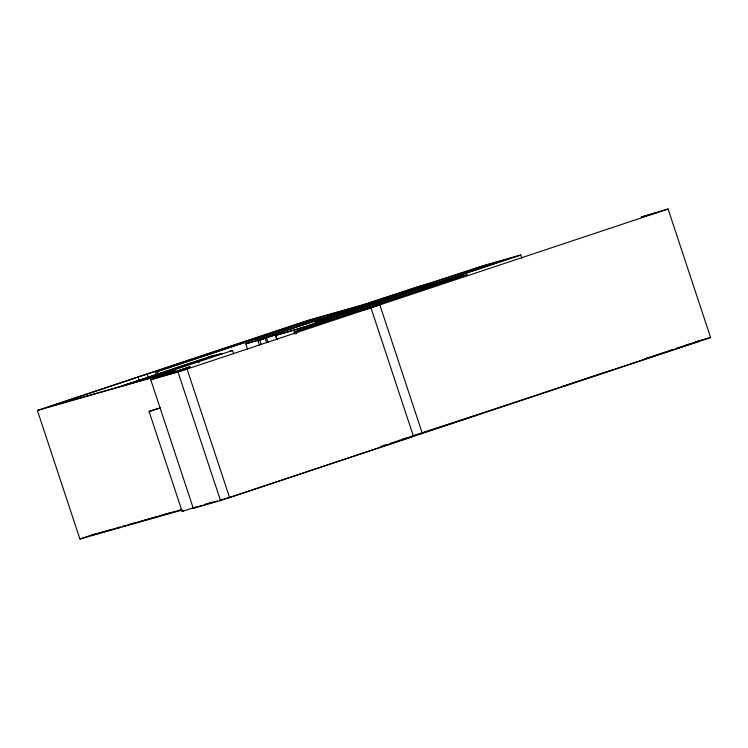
<?xml version="1.0" encoding="UTF-8"?>
<svg xmlns="http://www.w3.org/2000/svg" width="748" height="748" viewBox="0 0 748 748"><rect width="100%" height="100%" fill="white"/><g stroke="black" fill="none" stroke-linecap="round" stroke-linejoin="round"><path stroke-width="1.12" d="M196.874 506.695L182.138 511.436L149.076 411.475L160.483 407.8M182.138 511.436L183.559 510.959M398.946 440.572L400.367 440.086L390.194 443.368M182.147 510.024L79.905 538.999L37.4 410.465L310.701 319.546L366.099 303.847L485.704 264.932L520.758 254.993L521.861 258.322M156.584 375.459L155.481 372.13L321.378 316.956L303.651 321.986L48.078 407.006L119.278 386.828L212.834 355.711L214.648 355.197L207.131 357.694L220.978 353.767L198.267 360.639L121.083 386.314L144.701 379.629L232.553 350.485L233.657 353.813M155.481 372.13L323.192 316.441L357.245 306.802L245.793 343.874L247.625 349.41M259.425 345.127L257.966 340.695L263.408 338.881L245.793 343.874M315.656 323.959L314.927 321.743L432.148 282.744L416.356 287.223L256.471 340.415L279.06 333.767L257.966 340.695M314.927 321.743L478.655 267.363L510.089 258.453L305.511 326.511L275.722 335.394L277.19 339.826M275.722 335.394L298.461 328.952L422.704 287.615L456.757 277.966L294.114 332.075L294.843 334.291M520.758 254.993L431.568 284.67L467.425 274.507L294.114 332.075M428.595 285.951L437.449 282.996M454.896 278.49L463.76 275.545M657.417 212.46L641.139 217.079L668.095 209.001L710.6 337.535L220.52 500.571L193.274 508.285L150.769 379.76L190.188 366.735L161.643 376.235L185.252 369.54M150.769 379.76L178.005 372.036L668.095 209.001M79.905 538.999L90.975 535.316M96.548 533.567L90.583 535.54L115.052 528.602M161.783 515.363L165.084 514.259M170.207 512.642L164.7 514.474L175.958 511.342M193.274 508.285L202.119 505.349M212.123 502.123L204.148 504.76L217.64 500.936M401.48 439.721L409.67 437.047M644.683 358.9L671.938 349.83M676.295 348.381L688.291 344.389M563.777 386.099L607.853 371.438M227.757 498.065L411.662 436.888L401.396 439.796M149.076 411.475L160.175 407.922M380.685 446.388L386.155 444.639M378.021 305.418L357.862 311.561L369.157 308.363M274.077 335.422L275.376 335.048L276.844 339.48M229.533 351.345L232.553 350.485M220.669 354.29L221.885 353.944M146.514 379.114L175.462 370.905L37.4 410.465M695.705 341.752L698.894 340.845M701.026 340.247L710.6 337.535M686.907 344.678L699.932 340.995L410.259 436.851M644.608 358.975L652.742 356.665M608.947 371.064L612.378 370.101M563.534 386.22L566.105 385.491M477.663 414.86L410.68 436.71M401.321 439.665L406.641 438.048M93.201 534.68L112.312 529.313M114.556 528.677L120.166 527.088M122.41 526.452L125.776 525.498M130.264 524.226L141.484 521.047M143.728 520.412L157.192 516.597M159.436 515.961L162.802 515.007M172.807 512.174L181.614 509.678L178.211 510.706M117.277 527.966L120.615 527.022M122.84 526.396L136.192 522.609M138.417 521.982L160.67 515.671M219.706 500.3L228.458 497.822M422.704 287.615L423.433 289.831M379.834 304.904L422.339 433.429M370.971 307.849L413.476 436.374M323.192 316.441L323.931 318.657M316.741 321.229L317.47 323.445M298.461 328.952L299.191 331.168M295.928 331.56L296.657 333.776M266.522 338.002L267.98 342.434M265.222 338.367L266.681 342.799M259.771 340.181L261.239 344.613M198.267 360.639L199.005 362.855M187.065 369.026L229.571 497.56M178.005 372.036L220.52 500.571M157.604 371.532L158.698 374.86M147.3 374.449L148.403 377.777M138.053 377.076L139.156 380.395"/></g></svg>
